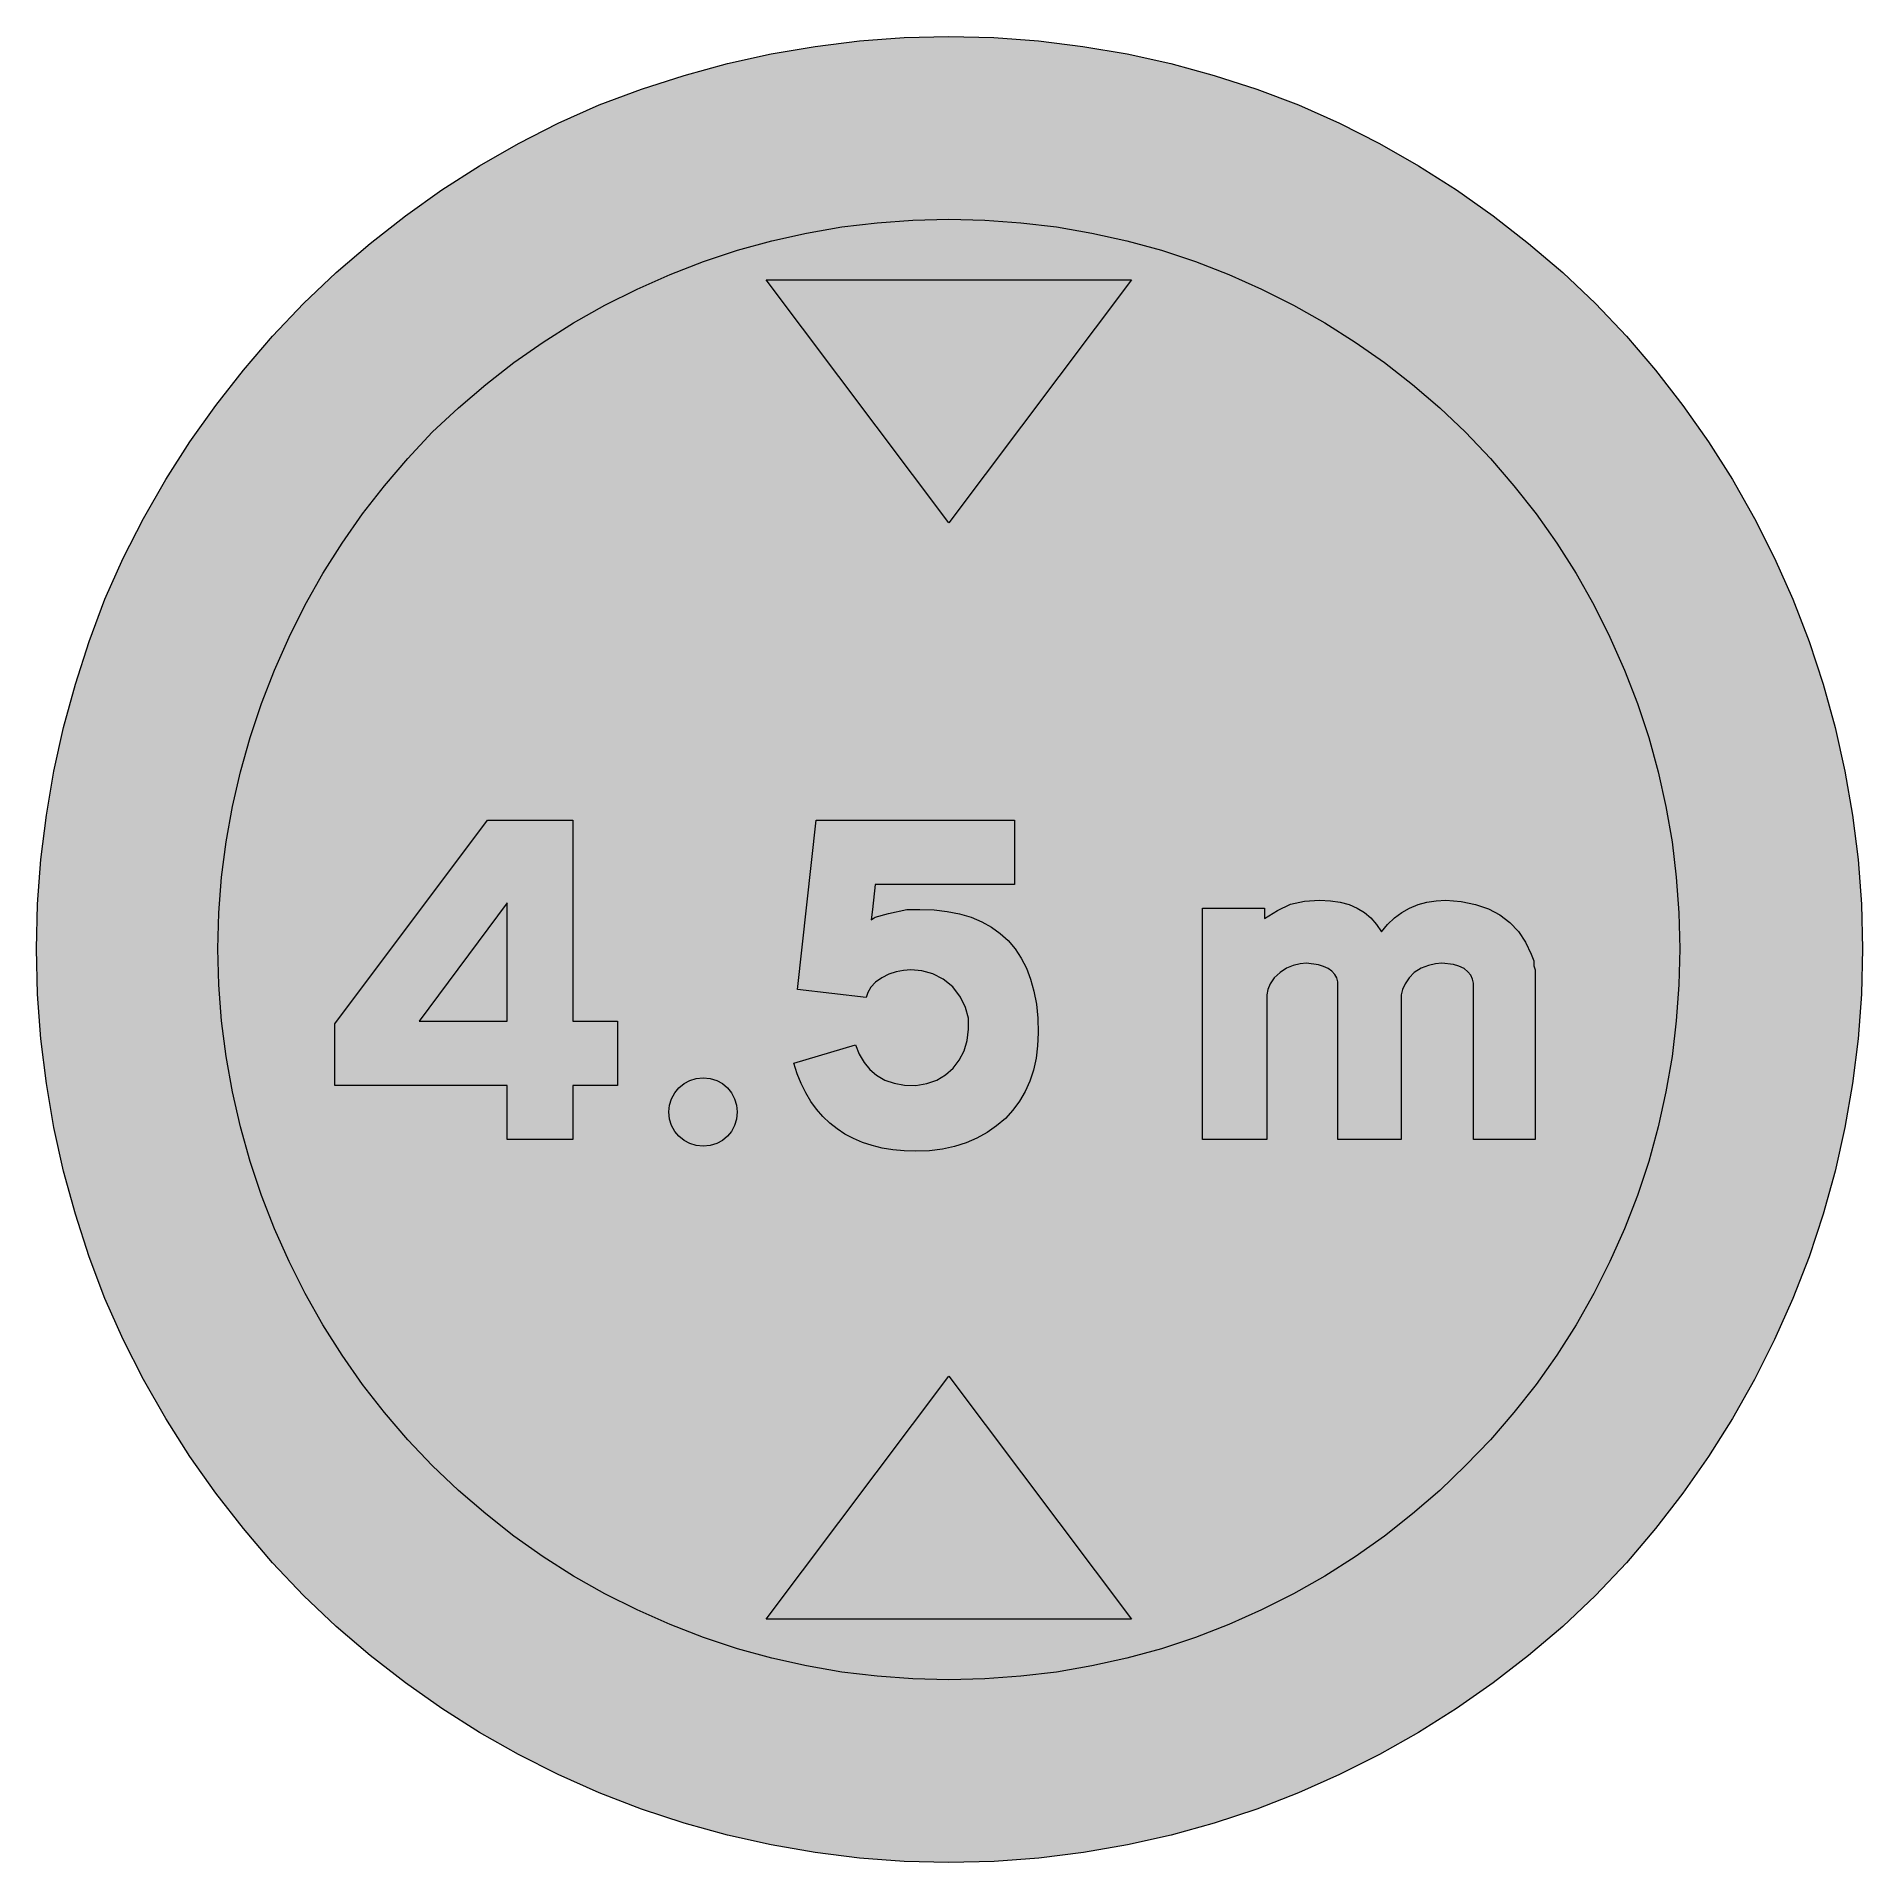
# Model space of a CAD drawing. Header units: metres. Extents: x 160 to 410, y 11 to 261.
import ezdxf

# ---------------------------------------------------------------- set-up
doc = ezdxf.new("R2010")
doc.units = ezdxf.units.M
for name, color, linetype, true_color in [('FILL_BLACK_000000', 7, 'Continuous', 0x000000), ('FILL_RED_FF0000', 7, 'Continuous', 0xff0000), ('FILL_WHITE_FFFFFF', 7, 'Continuous', 0xffffff)]:
    doc.layers.add(name, color=color, linetype=linetype, true_color=true_color)

msp = doc.modelspace()

# ---------------------------------------------------------------- hatches: boundary and pattern name
at = {"layer": 'FILL_BLACK_000000', "true_color": 0x000000}
h = msp.add_hatch(color=7, dxfattribs=at)
h.dxf.hatch_style = 1
h.paths.add_polyline_path([(259.74, 227.7), (309.78, 227.7), (284.76, 194.4), (259.74, 227.7)])
h = msp.add_hatch(color=7, dxfattribs=at)
h.dxf.hatch_style = 1
h.paths.add_polyline_path([(239.4, 117.36), (233.28, 117.36), (233.28, 109.98), (224.28, 109.98), (224.28, 117.36), (200.7, 117.36), (200.7, 125.82), (221.58, 153.72), (233.28, 153.72), (233.28, 126.18), (239.4, 126.18), (239.4, 117.36)])
h.paths.add_polyline_path([(224.28, 126.18), (224.28, 142.38), (212.22, 126.18), (224.28, 126.18)], flags=16)
h = msp.add_hatch(color=7, dxfattribs=at)
h.dxf.hatch_style = 1
h.paths.add_polyline_path([(293.76, 144.9), (274.68, 144.9), (274.32, 141.48), (274.14, 140.04), (274.68, 140.4), (276.48, 140.94), (279, 141.48), (280.8, 141.48), (282.73, 141.41), (284.55, 141.21), (286.24, 140.87), (287.81, 140.41), (289.26, 139.8), (290.59, 139.07), (291.8, 138.2), (292.88, 137.21), (293.84, 136.08), (294.67, 134.82), (295.38, 133.43), (295.96, 131.91), (296.42, 130.27), (296.74, 128.49), (296.93, 126.59), (297, 124.56), (296.92, 122.78), (296.7, 121.09), (296.34, 119.48), (295.83, 117.97), (295.19, 116.55), (294.42, 115.22), (293.52, 113.99), (292.5, 112.86), (291.3, 111.84), (290.01, 110.94), (288.61, 110.17), (287.12, 109.53), (285.54, 109.02), (283.87, 108.66), (282.11, 108.44), (280.26, 108.36), (278.64, 108.41), (277.1, 108.55), (275.64, 108.79), (274.25, 109.13), (272.94, 109.56), (271.7, 110.09), (270.54, 110.71), (269.46, 111.42), (268.45, 112.23), (267.52, 113.12), (266.66, 114.11), (265.88, 115.19), (265.18, 116.37), (264.55, 117.63), (264, 118.98), (263.52, 120.42), (271.98, 122.94), (272.48, 121.66), (273.15, 120.53), (273.95, 119.57), (274.86, 118.8), (276.01, 118.12), (277.29, 117.68), (278.71, 117.43), (280.26, 117.36), (281.75, 117.62), (283.11, 118.11), (284.31, 118.83), (285.34, 119.75), (286.19, 120.85), (286.84, 122.12), (287.27, 123.54), (287.46, 125.1), (287.43, 126.58), (287.05, 128.05), (286.35, 129.48), (285.3, 130.86), (283.99, 131.91), (282.55, 132.64), (281.05, 133.06), (279.54, 133.2), (278.57, 133.13), (277.56, 132.93), (276.55, 132.59), (275.58, 132.12), (274.74, 131.52), (274.09, 130.84), (273.66, 130.12), (273.42, 129.42), (264.06, 130.5), (266.58, 153.72), (293.76, 153.72), (293.76, 144.9)])
h = msp.add_hatch(color=7, dxfattribs=at)
h.dxf.hatch_style = 1
h.paths.add_polyline_path([(351.39, 134.03), (350.44, 133.81), (349.45, 133.42), (348.48, 132.84), (347.77, 132.11), (347.24, 131.31), (346.89, 130.51), (346.68, 129.78), (346.68, 109.98), (338.04, 109.98), (338.04, 131.58), (337.9, 132.1), (337.62, 132.58), (337.21, 133.01), (336.69, 133.38), (336.07, 133.68), (335.36, 133.91), (333.72, 134.1), (332.85, 134.03), (331.92, 133.81), (330.99, 133.42), (330.12, 132.84), (329.31, 132.11), (328.75, 131.31), (328.42, 130.51), (328.32, 129.78), (328.32, 109.98), (319.5, 109.98), (319.5, 141.66), (327.96, 141.66), (327.96, 140.22), (329.76, 141.35), (331.56, 142.2), (333.47, 142.61), (335.52, 142.74), (337.01, 142.67), (338.36, 142.47), (339.59, 142.13), (340.69, 141.66), (341.68, 141.05), (342.56, 140.31), (343.32, 139.43), (343.98, 138.42), (344.83, 139.43), (345.76, 140.31), (346.77, 141.05), (347.85, 141.66), (349, 142.13), (350.21, 142.47), (351.48, 142.67), (352.8, 142.74), (354.93, 142.56), (356.88, 142.17), (358.64, 141.56), (360.2, 140.74), (361.57, 139.7), (362.75, 138.46), (363.72, 137.01), (364.5, 135.36), (364.86, 134.46), (364.86, 134.1), (364.86, 133.74), (365.02, 133.22), (365.04, 132.84), (365.04, 109.98), (356.58, 109.98), (356.58, 131.4), (356.48, 131.94), (356.22, 132.46), (355.82, 132.94), (355.32, 133.38), (354.61, 133.72), (353.86, 133.94), (352.26, 134.1), (351.39, 134.03)])
h = msp.add_hatch(color=7, dxfattribs=at)
h.dxf.hatch_style = 1
h.paths.add_polyline_path([(255.69, 112.78), (255.43, 111.89), (255.01, 111.09), (254.45, 110.41), (253.77, 109.85), (252.97, 109.43), (252.08, 109.17), (251.1, 109.08), (250.18, 109.17), (249.31, 109.43), (248.51, 109.85), (247.81, 110.41), (247.24, 111.09), (246.8, 111.89), (246.52, 112.78), (246.42, 113.76), (246.52, 114.68), (246.8, 115.55), (247.24, 116.35), (247.81, 117.05), (248.51, 117.62), (249.31, 118.06), (250.18, 118.34), (251.1, 118.44), (252.08, 118.34), (252.97, 118.06), (253.77, 117.62), (254.45, 117.05), (255.01, 116.35), (255.43, 115.55), (255.69, 114.68), (255.78, 113.76), (255.69, 112.78)])
h = msp.add_hatch(color=7, dxfattribs=at)
h.dxf.hatch_style = 1
h.paths.add_polyline_path([(309.78, 44.28), (259.74, 44.28), (284.76, 77.58), (309.78, 44.28)])
at = {"layer": 'FILL_RED_FF0000', "true_color": 0xff0000}
h = msp.add_hatch(color=7, dxfattribs=at)
h.dxf.hatch_style = 1
h.paths.add_polyline_path([(409.71, 129.89), (409.26, 123.74), (408.5, 117.64), (407.45, 111.6), (406.11, 105.63), (404.47, 99.73), (402.54, 93.92), (400.32, 88.2), (397.82, 82.59), (395.06, 77.11), (392.05, 71.77), (388.78, 66.58), (385.26, 61.55), (381.51, 56.69), (377.53, 52.01), (373.32, 47.52), (368.83, 43.31), (364.15, 39.33), (359.29, 35.58), (354.26, 32.06), (349.07, 28.79), (343.73, 25.78), (338.25, 23.02), (332.64, 20.52), (326.92, 18.3), (321.11, 16.37), (315.21, 14.73), (309.24, 13.39), (303.2, 12.34), (297.1, 11.58), (290.95, 11.13), (284.76, 10.98), (278.63, 11.13), (272.52, 11.58), (266.45, 12.34), (260.41, 13.39), (254.43, 14.73), (248.51, 16.37), (242.66, 18.3), (236.88, 20.52), (231.28, 23.02), (225.82, 25.78), (220.51, 28.79), (215.35, 32.06), (210.35, 35.58), (205.52, 39.33), (200.86, 43.31), (196.38, 47.52), (192.16, 52.01), (188.16, 56.69), (184.38, 61.55), (180.83, 66.58), (177.53, 71.77), (174.48, 77.11), (171.7, 82.59), (169.2, 88.2), (167.04, 93.92), (165.16, 99.73), (163.55, 105.63), (162.22, 111.6), (161.19, 117.64), (160.44, 123.74), (159.99, 129.89), (159.84, 136.08), (159.99, 142.21), (160.44, 148.32), (161.19, 154.39), (162.22, 160.43), (163.55, 166.41), (165.16, 172.33), (167.04, 178.18), (169.2, 183.96), (171.7, 189.56), (174.48, 195.02), (177.53, 200.33), (180.83, 205.49), (184.38, 210.49), (188.16, 215.32), (192.16, 219.98), (196.38, 224.46), (200.86, 228.68), (205.52, 232.68), (210.35, 236.46), (215.35, 240.01), (220.51, 243.31), (225.82, 246.36), (231.28, 249.14), (236.88, 251.64), (242.66, 253.8), (248.51, 255.68), (254.43, 257.29), (260.41, 258.62), (266.45, 259.65), (272.52, 260.4), (278.63, 260.85), (284.76, 261), (290.9, 260.85), (297.03, 260.4), (303.12, 259.65), (309.17, 258.62), (315.16, 257.29), (321.08, 255.68), (326.91, 253.8), (332.64, 251.64), (338.25, 249.14), (343.73, 246.36), (349.07, 243.31), (354.26, 240.01), (359.29, 236.46), (364.15, 232.68), (368.83, 228.68), (373.32, 224.46), (377.53, 219.98), (381.51, 215.32), (385.26, 210.49), (388.78, 205.49), (392.05, 200.33), (395.06, 195.02), (397.82, 189.56), (400.32, 183.96), (402.54, 178.18), (404.47, 172.33), (406.11, 166.41), (407.45, 160.43), (408.5, 154.39), (409.26, 148.32), (409.71, 142.21), (409.86, 136.08), (409.71, 129.89)])
at = {"layer": 'FILL_WHITE_FFFFFF', "true_color": 0xffffff}
h = msp.add_hatch(color=7, dxfattribs=at)
h.dxf.hatch_style = 1
h.paths.add_polyline_path([(384.72, 131.15), (384.37, 126.24), (383.78, 121.35), (382.95, 116.51), (381.89, 111.71), (380.59, 106.97), (379.05, 102.31), (377.28, 97.74), (375.28, 93.26), (373.07, 88.88), (370.64, 84.61), (368.01, 80.46), (365.18, 76.45), (362.14, 72.58), (358.92, 68.87), (355.5, 65.34), (351.97, 61.92), (348.26, 58.7), (344.39, 55.66), (340.38, 52.83), (336.23, 50.2), (331.96, 47.77), (327.58, 45.56), (323.1, 43.56), (318.53, 41.79), (313.87, 40.25), (309.13, 38.95), (304.33, 37.89), (299.49, 37.06), (294.6, 36.47), (289.69, 36.12), (284.76, 36), (279.84, 36.12), (274.95, 36.47), (270.09, 37.06), (265.27, 37.89), (260.51, 38.95), (255.8, 40.25), (251.16, 41.79), (246.6, 43.56), (242.07, 45.56), (237.66, 47.77), (233.38, 50.2), (229.23, 52.83), (225.21, 55.66), (221.34, 58.7), (217.61, 61.92), (214.02, 65.34), (210.66, 68.87), (207.48, 72.58), (204.48, 76.45), (201.67, 80.46), (199.05, 84.61), (196.63, 88.88), (194.42, 93.26), (192.42, 97.74), (190.64, 102.31), (189.08, 106.97), (187.76, 111.71), (186.66, 116.51), (185.8, 121.35), (185.18, 126.24), (184.81, 131.15), (184.68, 136.08), (184.81, 141), (185.18, 145.89), (185.8, 150.75), (186.66, 155.57), (187.76, 160.33), (189.08, 165.04), (190.64, 169.68), (192.42, 174.24), (194.42, 178.77), (196.63, 183.18), (199.05, 187.46), (201.67, 191.61), (204.48, 195.63), (207.48, 199.5), (210.66, 203.23), (214.02, 206.82), (217.61, 210.18), (221.34, 213.36), (225.21, 216.36), (229.23, 219.17), (233.38, 221.79), (237.66, 224.21), (242.07, 226.42), (246.6, 228.42), (251.16, 230.19), (255.8, 231.73), (260.51, 233.03), (265.27, 234.09), (270.09, 234.92), (274.95, 235.51), (279.84, 235.86), (284.76, 235.98), (289.69, 235.86), (294.6, 235.51), (299.49, 234.92), (304.33, 234.09), (309.13, 233.03), (313.87, 231.73), (318.53, 230.19), (323.1, 228.42), (327.58, 226.42), (331.96, 224.21), (336.23, 221.79), (340.38, 219.17), (344.39, 216.36), (348.26, 213.36), (351.97, 210.18), (355.5, 206.82), (358.92, 203.23), (362.14, 199.5), (365.18, 195.63), (368.01, 191.61), (370.64, 187.46), (373.07, 183.18), (375.28, 178.77), (377.28, 174.24), (379.05, 169.68), (380.59, 165.04), (381.89, 160.33), (382.95, 155.57), (383.78, 150.75), (384.37, 145.89), (384.72, 141), (384.84, 136.08), (384.72, 131.15)])

# ---------------------------------------------------------------- linework, layer by layer
at = {"layer": 'FILL_BLACK_000000', "lineweight": 0, "true_color": 0x000000}
for points in [[(259.74, 227.7), (309.78, 227.7), (284.76, 194.4)], [(239.4, 117.36), (233.28, 117.36), (233.28, 109.98), (224.28, 109.98), (224.28, 117.36), (200.7, 117.36), (200.7, 125.82), (221.58, 153.72), (233.28, 153.72), (233.28, 126.18), (239.4, 126.18)], [(293.76, 144.9), (274.68, 144.9), (274.32, 141.48), (274.14, 140.04), (274.68, 140.4), (276.48, 140.94), (279, 141.48), (280.8, 141.48), (282.73, 141.41), (284.55, 141.21), (286.24, 140.87), (287.81, 140.41), (289.26, 139.8), (290.59, 139.07), (291.8, 138.2), (292.88, 137.21), (293.84, 136.08), (294.67, 134.82), (295.38, 133.43), (295.96, 131.91), (296.42, 130.27), (296.74, 128.49), (296.93, 126.59), (297, 124.56), (296.92, 122.78), (296.7, 121.09), (296.34, 119.48), (295.83, 117.97), (295.19, 116.55), (294.42, 115.22), (293.52, 113.99), (292.5, 112.86), (291.3, 111.84), (290.01, 110.94), (288.61, 110.17), (287.12, 109.53), (285.54, 109.02), (283.87, 108.66), (282.11, 108.44), (280.26, 108.36), (278.64, 108.41), (277.1, 108.55), (275.64, 108.79), (274.25, 109.13), (272.94, 109.56), (271.7, 110.09), (270.54, 110.71), (269.46, 111.42), (268.45, 112.23), (267.52, 113.12), (266.66, 114.11), (265.88, 115.19), (265.18, 116.37), (264.55, 117.63), (264, 118.98), (263.52, 120.42), (271.98, 122.94), (272.48, 121.66), (273.15, 120.53), (273.95, 119.57), (274.86, 118.8), (276.01, 118.12), (277.29, 117.68), (278.71, 117.43), (280.26, 117.36), (281.75, 117.62), (283.11, 118.11), (284.31, 118.83), (285.34, 119.75), (286.19, 120.85), (286.84, 122.12), (287.27, 123.54), (287.46, 125.1), (287.43, 126.58), (287.05, 128.05), (286.35, 129.48), (285.3, 130.86), (283.99, 131.91), (282.55, 132.64), (281.05, 133.06), (279.54, 133.2), (278.57, 133.13), (277.56, 132.93), (276.55, 132.59), (275.58, 132.12), (274.74, 131.52), (274.09, 130.84), (273.66, 130.12), (273.42, 129.42), (264.06, 130.5), (266.58, 153.72), (293.76, 153.72)], [(351.39, 134.03), (350.44, 133.81), (349.45, 133.42), (348.48, 132.84), (347.77, 132.11), (347.24, 131.31), (346.89, 130.51), (346.68, 129.78), (346.68, 109.98), (338.04, 109.98), (338.04, 131.58), (337.9, 132.1), (337.62, 132.58), (337.21, 133.01), (336.69, 133.38), (336.07, 133.68), (335.36, 133.91), (333.72, 134.1), (332.85, 134.03), (331.92, 133.81), (330.99, 133.42), (330.12, 132.84), (329.31, 132.11), (328.75, 131.31), (328.42, 130.51), (328.32, 129.78), (328.32, 109.98), (319.5, 109.98), (319.5, 141.66), (327.96, 141.66), (327.96, 140.22), (329.76, 141.35), (331.56, 142.2), (333.47, 142.61), (335.52, 142.74), (337.01, 142.67), (338.36, 142.47), (339.59, 142.13), (340.69, 141.66), (341.68, 141.05), (342.56, 140.31), (343.32, 139.43), (343.98, 138.42), (344.83, 139.43), (345.76, 140.31), (346.77, 141.05), (347.85, 141.66), (349, 142.13), (350.21, 142.47), (351.48, 142.67), (352.8, 142.74), (354.93, 142.56), (356.88, 142.17), (358.64, 141.56), (360.2, 140.74), (361.57, 139.7), (362.75, 138.46), (363.72, 137.01), (364.5, 135.36), (364.86, 134.46), (364.86, 134.1), (364.86, 133.74), (365.02, 133.22), (365.04, 132.84), (365.04, 109.98), (356.58, 109.98), (356.58, 131.4), (356.48, 131.94), (356.22, 132.46), (355.82, 132.94), (355.32, 133.38), (354.61, 133.72), (353.86, 133.94), (352.26, 134.1)], [(224.28, 126.18), (224.28, 142.38), (212.22, 126.18)], [(255.69, 112.78), (255.43, 111.89), (255.01, 111.09), (254.45, 110.41), (253.77, 109.85), (252.97, 109.43), (252.08, 109.17), (251.1, 109.08), (250.18, 109.17), (249.31, 109.43), (248.51, 109.85), (247.81, 110.41), (247.24, 111.09), (246.8, 111.89), (246.52, 112.78), (246.42, 113.76), (246.52, 114.68), (246.8, 115.55), (247.24, 116.35), (247.81, 117.05), (248.51, 117.62), (249.31, 118.06), (250.18, 118.34), (251.1, 118.44), (252.08, 118.34), (252.97, 118.06), (253.77, 117.62), (254.45, 117.05), (255.01, 116.35), (255.43, 115.55), (255.69, 114.68), (255.78, 113.76)], [(309.78, 44.28), (259.74, 44.28), (284.76, 77.58)]]:
    msp.add_lwpolyline(points, close=True, dxfattribs=at)
at = {"layer": 'FILL_RED_FF0000', "lineweight": 0, "true_color": 0xff0000}
msp.add_lwpolyline([(409.71, 129.89), (409.26, 123.74), (408.5, 117.64), (407.45, 111.6), (406.11, 105.63), (404.47, 99.73), (402.54, 93.92), (400.32, 88.2), (397.82, 82.59), (395.06, 77.11), (392.05, 71.77), (388.78, 66.58), (385.26, 61.55), (381.51, 56.69), (377.53, 52.01), (373.32, 47.52), (368.83, 43.31), (364.15, 39.33), (359.29, 35.58), (354.26, 32.06), (349.07, 28.79), (343.73, 25.78), (338.25, 23.02), (332.64, 20.52), (326.92, 18.3), (321.11, 16.37), (315.21, 14.73), (309.24, 13.39), (303.2, 12.34), (297.1, 11.58), (290.95, 11.13), (284.76, 10.98), (278.63, 11.13), (272.52, 11.58), (266.45, 12.34), (260.41, 13.39), (254.43, 14.73), (248.51, 16.37), (242.66, 18.3), (236.88, 20.52), (231.28, 23.02), (225.82, 25.78), (220.51, 28.79), (215.35, 32.06), (210.35, 35.58), (205.52, 39.33), (200.86, 43.31), (196.38, 47.52), (192.16, 52.01), (188.16, 56.69), (184.38, 61.55), (180.83, 66.58), (177.53, 71.77), (174.48, 77.11), (171.7, 82.59), (169.2, 88.2), (167.04, 93.92), (165.16, 99.73), (163.55, 105.63), (162.22, 111.6), (161.19, 117.64), (160.44, 123.74), (159.99, 129.89), (159.84, 136.08), (159.99, 142.21), (160.44, 148.32), (161.19, 154.39), (162.22, 160.43), (163.55, 166.41), (165.16, 172.33), (167.04, 178.18), (169.2, 183.96), (171.7, 189.56), (174.48, 195.02), (177.53, 200.33), (180.83, 205.49), (184.38, 210.49), (188.16, 215.32), (192.16, 219.98), (196.38, 224.46), (200.86, 228.68), (205.52, 232.68), (210.35, 236.46), (215.35, 240.01), (220.51, 243.31), (225.82, 246.36), (231.28, 249.14), (236.88, 251.64), (242.66, 253.8), (248.51, 255.68), (254.43, 257.29), (260.41, 258.62), (266.45, 259.65), (272.52, 260.4), (278.63, 260.85), (284.76, 261), (290.9, 260.85), (297.03, 260.4), (303.12, 259.65), (309.17, 258.62), (315.16, 257.29), (321.08, 255.68), (326.91, 253.8), (332.64, 251.64), (338.25, 249.14), (343.73, 246.36), (349.07, 243.31), (354.26, 240.01), (359.29, 236.46), (364.15, 232.68), (368.83, 228.68), (373.32, 224.46), (377.53, 219.98), (381.51, 215.32), (385.26, 210.49), (388.78, 205.49), (392.05, 200.33), (395.06, 195.02), (397.82, 189.56), (400.32, 183.96), (402.54, 178.18), (404.47, 172.33), (406.11, 166.41), (407.45, 160.43), (408.5, 154.39), (409.26, 148.32), (409.71, 142.21), (409.86, 136.08)], close=True, dxfattribs=at)
at = {"layer": 'FILL_WHITE_FFFFFF', "lineweight": 0, "true_color": 0xff0000}
msp.add_lwpolyline([(384.72, 131.15), (384.37, 126.24), (383.78, 121.35), (382.95, 116.51), (381.89, 111.71), (380.59, 106.97), (379.05, 102.31), (377.28, 97.74), (375.28, 93.26), (373.07, 88.88), (370.64, 84.61), (368.01, 80.46), (365.18, 76.45), (362.14, 72.58), (358.92, 68.87), (355.5, 65.34), (351.97, 61.92), (348.26, 58.7), (344.39, 55.66), (340.38, 52.83), (336.23, 50.2), (331.96, 47.77), (327.58, 45.56), (323.1, 43.56), (318.53, 41.79), (313.87, 40.25), (309.13, 38.95), (304.33, 37.89), (299.49, 37.06), (294.6, 36.47), (289.69, 36.12), (284.76, 36), (279.84, 36.12), (274.95, 36.47), (270.09, 37.06), (265.27, 37.89), (260.51, 38.95), (255.8, 40.25), (251.16, 41.79), (246.6, 43.56), (242.07, 45.56), (237.66, 47.77), (233.38, 50.2), (229.23, 52.83), (225.21, 55.66), (221.34, 58.7), (217.61, 61.92), (214.02, 65.34), (210.66, 68.87), (207.48, 72.58), (204.48, 76.45), (201.67, 80.46), (199.05, 84.61), (196.63, 88.88), (194.42, 93.26), (192.42, 97.74), (190.64, 102.31), (189.08, 106.97), (187.76, 111.71), (186.66, 116.51), (185.8, 121.35), (185.18, 126.24), (184.81, 131.15), (184.68, 136.08), (184.81, 141), (185.18, 145.89), (185.8, 150.75), (186.66, 155.57), (187.76, 160.33), (189.08, 165.04), (190.64, 169.68), (192.42, 174.24), (194.42, 178.77), (196.63, 183.18), (199.05, 187.46), (201.67, 191.61), (204.48, 195.63), (207.48, 199.5), (210.66, 203.23), (214.02, 206.82), (217.61, 210.18), (221.34, 213.36), (225.21, 216.36), (229.23, 219.17), (233.38, 221.79), (237.66, 224.21), (242.07, 226.42), (246.6, 228.42), (251.16, 230.19), (255.8, 231.73), (260.51, 233.03), (265.27, 234.09), (270.09, 234.92), (274.95, 235.51), (279.84, 235.86), (284.76, 235.98), (289.69, 235.86), (294.6, 235.51), (299.49, 234.92), (304.33, 234.09), (309.13, 233.03), (313.87, 231.73), (318.53, 230.19), (323.1, 228.42), (327.58, 226.42), (331.96, 224.21), (336.23, 221.79), (340.38, 219.17), (344.39, 216.36), (348.26, 213.36), (351.97, 210.18), (355.5, 206.82), (358.92, 203.23), (362.14, 199.5), (365.18, 195.63), (368.01, 191.61), (370.64, 187.46), (373.07, 183.18), (375.28, 178.77), (377.28, 174.24), (379.05, 169.68), (380.59, 165.04), (381.89, 160.33), (382.95, 155.57), (383.78, 150.75), (384.37, 145.89), (384.72, 141), (384.84, 136.08)], close=True, dxfattribs=at)

doc.saveas('drawing.dxf')
